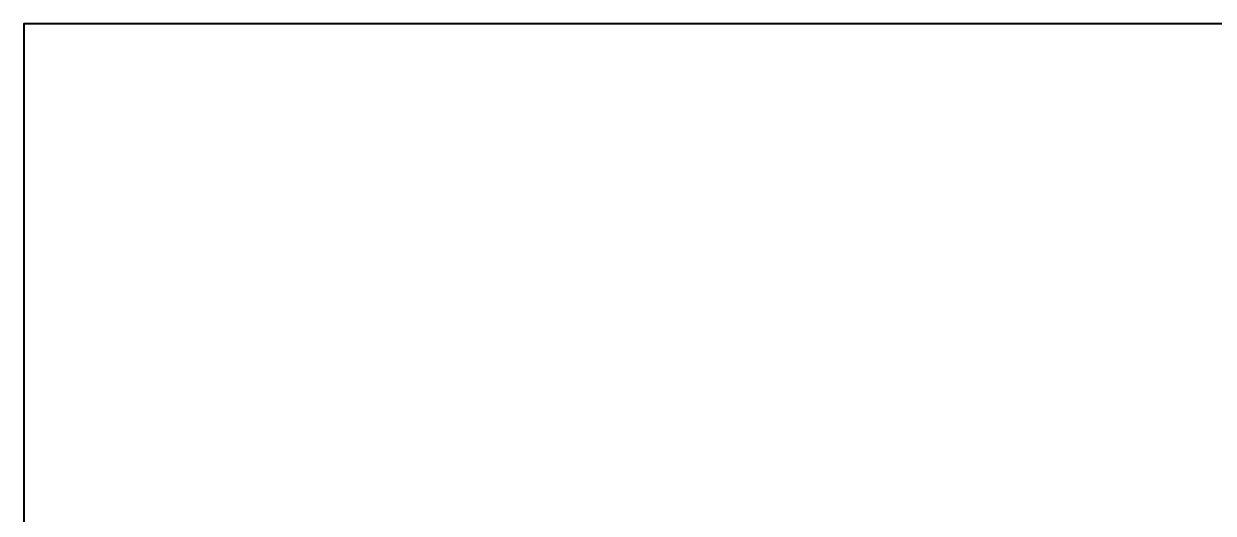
# Model space of a CAD drawing. Header units: inches. Extents: x 87 to 1202, y -45 to 350.
# Drawn here: x 86.7 to 276.5, y 271.6 to 349.8 of the extents above; entities that cross this region are included whole.
import ezdxf

# ---------------------------------------------------------------- set-up
doc = ezdxf.new("R2010")
doc.units = ezdxf.units.IN
doc.header["$LTSCALE"] = 0.909449
doc.header["$MEASUREMENT"] = 0
doc.header["$PDMODE"] = 3
doc.header["$PDSIZE"] = 0.3125
doc.linetypes.add('PHANTOM', pattern=[0.8, 0.45, -0.05, 0.1, -0.05, 0.1, -0.05])
doc.layers.get('0').update_dxf_attribs({"linetype": 'CONTINUOUS'})
doc.layers.get('Defpoints').update_dxf_attribs({"linetype": 'CONTINUOUS'})
doc.layers.add('DEFAULT_3', color=7, linetype='PHANTOM')
doc.styles.get("Standard").update_dxf_attribs({"font": 'txt', "width": 0.8})
doc.dimstyles.get("Standard").update_dxf_attribs({"dimtxt": 6, "dimasz": 4.5, "dimexe": 1, "dimexo": 1, "dimgap": 0.09, "dimtad": 0, "dimzin": 1, "dimdsep": 46, "dimtxsty": 'STANDARD', "dimcen": 0.09, "dimclrd": 5, "dimclre": 5, "dimclrt": 1, "dimadec": 0, "dimazin": 0, "dimtp": 0.01, "dimtm": 0.01, "dimtfac": 1, "dimtofl": 0, "dimtmove": 0, "dimatfit": 3, "dimfxl": 1, "dimtolj": 1, "dimtzin": 4, "dimarcsym": 0})

# ---------------------------------------------------------------- blocks, each defined once
blk = doc.blocks.new('*D24')
at = {"layer": 'DEFAULT_3', "color": 3, "linetype": 'ByBlock', "lineweight": -2}
for p, q in [((314.93, 265.16), (314.93, 284.94)), ((328.93, 265.16), (328.93, 284.94)), ((314.93, 283.94), (310.43, 283.94)), ((324.43, 283.94), (319.43, 283.94))]:
    blk.add_line(p, q, dxfattribs=at)
at = {"layer": 'DEFAULT_3', "color": 3, "linetype": 'ByBlock'}
for points in [[(319.43, 284.69), (319.43, 283.19), (314.93, 283.94)], [(324.43, 284.69), (324.43, 283.19), (328.93, 283.94)]]:
    blk.add_solid(points, dxfattribs=at)
at = {"layer": 'Defpoints', "color": 0, "linetype": 'ByBlock'}
for p in [(328.93, 283.94), (314.93, 264.16), (328.93, 264.16)]:
    blk.add_point(p, dxfattribs=at)
at = {"layer": 'DEFAULT_3', "color": 3, "linetype": 'ByBlock', "insert": (295.38, 283.94), "char_height": 6, "attachment_point": 5}
blk.add_mtext('\\A1;14.00{\\H0.7x;\\S+0.05^ -0;}', dxfattribs=at)

msp = doc.modelspace()

# ---------------------------------------------------------------- linework, layer by layer
msp.add_lwpolyline([(86.731, -44.453), (644.318, -44.453), (644.318, 349.799), (86.731, 349.799)], close=True)

# ---------------------------------------------------------------- dimensions: what is measured, and where the dimension line sits
at = {"layer": 'DEFAULT_3', "linetype": 'ByBlock'}
dim = msp.add_linear_dim(base=(328.932, 283.943), p1=(314.932, 264.161), p2=(328.932, 264.161), text='<>{\\H0.7x;\\S+0.05^ -0;}', dimstyle='STANDARD', override={"dimclrd": 3, "dimclre": 3, "dimclrt": 3, "dimtfillclr": 256}, dxfattribs=at)
dim.commit()
dim.dimension.update_dxf_attribs({"geometry": '*D24', "text_midpoint": (295.382, 283.943), "dimtype": 160})

doc.saveas('drawing.dxf')
